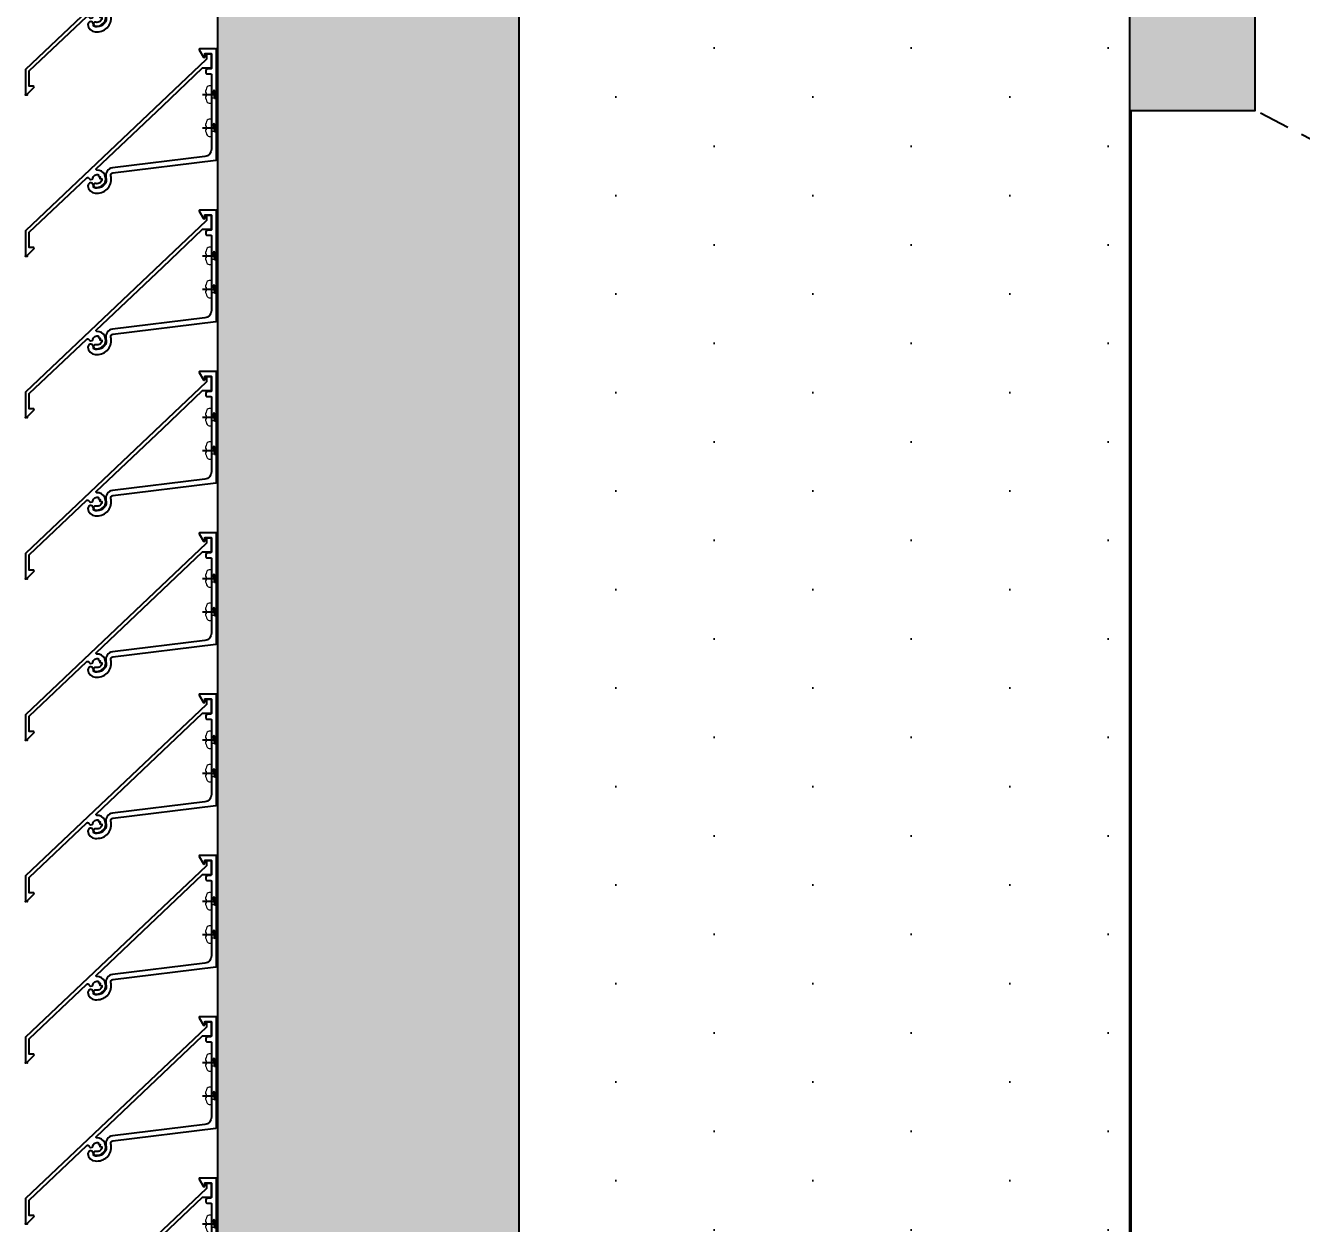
# Model space of a CAD drawing. Header units: millimetres. Extents: x 663313 to 1226001, y 1431724 to 1620898.
# Drawn here: x 745133 to 745647, y 1519518 to 1520001 of the extents above; entities that cross this region are included whole.
import ezdxf

# ---------------------------------------------------------------- set-up
doc = ezdxf.new("R2010")
doc.units = ezdxf.units.MM
for name, pattern in [('CENTER', [50.800000000000004, 31.75, -6.35, 6.35, -6.35]), ('HIDDEN', [0.375, 0.25, -0.125]), ('XKITLINE00', [0]), ('XKITLINE02', [4, 2, -2])]:
    doc.linetypes.add(name, pattern=pattern)
for name, color, linetype in [('000 - CONCRETE_COL_HATCH_', 251, 'Continuous'), ('000 - CONCRETE_COL_WIPEOUT_', 250, 'Continuous'), ('000 - EXISTING_COLUMN_CUT_COLOR_5', 5, 'Continuous'), ('000 - EXISTING_CONCRETE_CUT_COLOR_5', 5, 'Continuous'), ('010 - ASPG_ACCESSORIES_MAIN_COLOR_1', 1, 'Continuous'), ('010 - ASPG_EXTR_MAIN_COLOR_2', 2, 'Continuous'), ('010 - ASPG_FLASHING_HATCH_', 251, 'Continuous'), ('010 - ASPG_FLASHING_MAIN_COLOR_2', 2, 'Continuous'), ('010 - ASPG_FLASHING_MAIN_COLOR_4', 4, 'Continuous'), ('010 - ASPG_FLASHING_WIPEOUT_', 250, 'Continuous'), ('010 - ASPG_FRAMING_MAIN_COLOR_2', 2, 'Continuous'), ('010 - ASPG_FRAMING_SUB_COLOR_2', 1, 'Continuous'), ('010 - ASPG_FRAMING_WIPEOUT_', 250, 'Continuous'), ('Center Line', 1, 'CENTER'), ('CVA044__', 2, 'Continuous'), ('DIM', 1, 'Continuous')]:
    doc.layers.add(name, color=color, linetype=linetype)
doc.layers.add('010 - ASPG_EXTR_DEF_SUB', color=250, linetype='Continuous', plot=False)
for name, color, linetype, lineweight in [('A-FLOR-E', 2, 'Continuous', 9), ('Bolt', 7, 'Continuous', 0), ('Part', 2, 'Continuous', 0), ('SCREW', 8, 'Continuous', 5)]:
    doc.layers.add(name, color=color, linetype=linetype, lineweight=lineweight)
doc.styles.add('Arial', font='arial.ttf')

# ---------------------------------------------------------------- blocks, each defined once
blk = doc.blocks.new('C21')
at = {"color": 251}
for p, q in [((2.328306436538696e-10, 0.06296211588778533), (0, -0.06296211606240831)), ((0.06296211597509682, -3.201421350240707e-10), (-0.06296211550943553, -3.201421350240707e-10))]:
    blk.add_line(p, q, dxfattribs=at)
at = {"layer": 'A-FLOR-E', "color": 5}
blk.add_lwpolyline([(0.1499999994412065, 0.1499999997031409), (0.1499999996740371, -0.1500000003434252), (-0.1499999999068677, -0.1500000002270099), (-0.1499999996740371, 0.1499999997031409)], close=True, dxfattribs=at)
blk = doc.blocks.new('44')
at = {"layer": 'Bolt', "color": 21, "linetype": 'XKITLINE00', "lineweight": 0}
for p, q in [((30.82443039212353, 44.44397747551557), (30.82443039212353, 44.43465347553138)), ((30.88443039217941, 44.44397747551557), (30.88443039217941, 44.43465347553138)), ((30.81043044244848, 44.42997752560768), (30.81975444219984, 44.42997752560768)), ((30.83843049220718, 44.42997752560768), (30.82910649245582, 44.42997752560768)), ((30.87043044227153, 44.42997752560768), (30.87975444225572, 44.42997752560768)), ((30.89843049226306, 44.42997752560768), (30.88910649227887, 44.42997752560768)), ((30.82443039212353, 44.41597757546697), (30.82443039212353, 44.42530157545116)), ((30.88443039217941, 44.41597757546697), (30.88443039217941, 44.42530157545116)), ((30.77443044213555, 44.33397752547171), (30.77443044213555, 44.32465352548752)), ((30.77443044213555, 44.33397752547171), (30.77443044213555, 44.32465352548752)), ((30.93443049234315, 44.33397752547171), (30.93443049234315, 44.32465352548752)), ((30.93443049234315, 44.33397752547171), (30.93443049234315, 44.32465352548752)), ((30.7604304924605, 44.31997757556383), (30.76975449221186, 44.31997757556383)), ((30.7604304924605, 44.31997757556383), (30.76975449221186, 44.31997757556383)), ((30.78843039227627, 44.31997757556383), (30.77910639229208, 44.31997757556383)), ((30.78843039227627, 44.31997757556383), (30.77910639229208, 44.31997757556383)), ((30.9204303922595, 44.31997757556383), (30.92975439224369, 44.31997757556383)), ((30.9204303922595, 44.31997757556383), (30.92975439224369, 44.31997757556383)), ((30.94843044225104, 44.31997757556383), (30.93910644226685, 44.31997757556383)), ((30.94843044225104, 44.31997757556383), (30.93910644226685, 44.31997757556383)), ((30.77443044213555, 44.30597747548018), (30.77443044213555, 44.31530147546437)), ((30.77443044213555, 44.30597747548018), (30.77443044213555, 44.31530147546437)), ((30.93443049234315, 44.30597747548018), (30.93443049234315, 44.31530147546437)), ((30.93443049234315, 44.30597747548018), (30.93443049234315, 44.31530147546437))]:
    blk.add_line(p, q, dxfattribs=at)
at = {"layer": 'Bolt', "color": 21, "linetype": 'XKITLINE02', "lineweight": 0}
for p, q in [((30.85743039241038, 44.3394775755005), (30.8624304924158, 44.3394775755005)), ((30.85743039241038, 44.32697747542989), (30.85143039235822, 44.32697747542989)), ((30.85143039235822, 44.32697747542989), (30.85743039241038, 44.32697747542989)), ((30.84351039212174, 44.31997757556383), (30.88643049215875, 44.31997757556383)), ((30.85743039241038, 44.312977525522), (30.85143039235822, 44.312977525522)), ((30.85143039235822, 44.312977525522), (30.85743039241038, 44.312977525522)), ((30.85743039241038, 44.30047757539432), (30.8624304924158, 44.30047757539432))]:
    blk.add_line(p, q, dxfattribs=at)
at = {"layer": 'Part', "linetype": 'XKITLINE02', "lineweight": 0}
for p, q in [((30.85143039235822, 44.3699775255518), (30.85143039235822, 44.48997752543073)), ((30.85743039241038, 44.3699775255518), (30.85743039241038, 44.48997752543073)), ((30.8624304924158, 44.34997757559177), (30.8624304924158, 44.28997757553589))]:
    blk.add_line(p, q, dxfattribs=at)
at = {"layer": 'Part', "color": 251, "linetype": 'HIDDEN', "lineweight": 0, "ltscale": 5}
for p, q in [((31.12790131126508, 44.48360417678487), (28.45681655174099, 44.48360417678487)), ((31.12790131126508, 44.37460427673068), (28.45681655174099, 44.37460427673068))]:
    blk.add_line(p, q, dxfattribs=at)
at = {"layer": 'Part', "color": 21, "linetype": 'XKITLINE02', "lineweight": 0}
for p, q in [((30.85143039235822, 44.39997752557974), (30.85743039241038, 44.39997752557974)), ((30.80443044239632, 44.3699775255518), (30.90443049231521, 44.3699775255518))]:
    blk.add_line(p, q, dxfattribs=at)
at = {"layer": 'Part', "color": 252, "linetype": 'HIDDEN', "lineweight": 0, "ltscale": 2}
for p, q in [((30.74443044234044, 44.37497747561429), (30.72443049214758, 44.39497757551726)), ((30.96443049237109, 44.37497747561429), (30.98443044233113, 44.39497757551726))]:
    blk.add_line(p, q, dxfattribs=at)
at = {"layer": 'Part', "lineweight": 0}
for p, q in [((30.72443049214758, 44.24497757561039), (30.74443044234044, 44.26497752557043)), ((30.98443044233113, 44.24497757561039), (30.96443049237109, 44.26497752557043))]:
    blk.add_line(p, q, dxfattribs=at)
at = {"layer": 'Part', "color": 4, "lineweight": 0}
blk.add_lwpolyline([(28.45681655174099, 44.49160427681636), (31.12790131126508, 44.49160427681636), (31.12790131126508, 44.3666041768156), (28.45681655174099, 44.3666041768156)], close=True, dxfattribs=at)
at = {"layer": 'Part', "linetype": 'XKITLINE02', "lineweight": 0}
for points in [[(30.90443049231521, 44.3699775255518), (30.90443049231521, 44.48997752543073), (30.80443044239632, 44.48997752543073), (30.80443044239632, 44.3699775255518)], [(30.85743039241038, 44.34997757559177), (30.91743039223343, 44.34997757559177), (30.91743039223343, 44.28997757553589), (30.85743039241038, 44.28997757553589)]]:
    blk.add_lwpolyline(points, dxfattribs=at)
at = {"layer": 'Part', "color": 252, "linetype": 'HIDDEN', "lineweight": 0, "ltscale": 2}
for points in [[(30.72443049214758, 44.3666041768156), (30.72443049214758, 44.39497757551726), (30.98443044233113, 44.39497757551726), (30.98443044233113, 44.3666041768156)], [(30.74443044234044, 44.3666041768156), (30.74443044234044, 44.37497747561429), (30.96443049237109, 44.37497747561429), (30.96443049237109, 44.3666041768156)]]:
    blk.add_lwpolyline(points, dxfattribs=at)
at = {"layer": 'Part', "linetype": 'XKITLINE02', "lineweight": 0}
blk.add_lwpolyline([(30.80443044239632, 44.3699775255518), (30.80443044239632, 44.36197757546324), (30.85143039235822, 44.36197757546324), (30.85143039235822, 44.27797757543158), (30.80443044239632, 44.27797757543158), (30.80443044239632, 44.26997747540008), (30.90443049231521, 44.26997747540008), (30.90443049231521, 44.27797757543158), (30.85743039241038, 44.27797757543158), (30.85743039241038, 44.36197757546324), (30.90443049231521, 44.36197757546324), (30.90443049231521, 44.3699775255518)], close=True, dxfattribs=at)
at = {"layer": 'Part', "lineweight": 0}
for points in [[(30.98443044233113, 44.3666041768156), (30.98443044233113, 44.24497757561039), (30.72443049214758, 44.24497757561039), (30.72443049214758, 44.3666041768156)], [(30.96443049237109, 44.3666041768156), (30.96443049237109, 44.26497752557043), (30.74443044234044, 44.26497752557043), (30.74443044234044, 44.3666041768156)]]:
    blk.add_lwpolyline(points, dxfattribs=at)
blk = doc.blocks.new('*U5735')
blk.add_wipeout([(-150.0036517297267, -150.00365149695472), (150.00365172972658, -150.00365149695472), (150.00365172972658, 150.00365149695375), (-150.0036517297267, 150.00365149695375)]).dxf.layer = '000 - CONCRETE_COL_WIPEOUT_'
at = {"layer": '000 - CONCRETE_COL_HATCH_'}
h = blk.add_hatch(dxfattribs=at)
h.set_pattern_fill('AR-CONC', color=256, scale=0.5)
h.set_pattern_definition([(49.99999999999999, (0, -1.836925477929818e-14), (3.586300913003767, -0.3137606749129755), [0.375, -4.125]), (355, (0, -1.836925477929818e-14), (-0.693756668065, 3.760960668500059), [0.3, -3.3]), (100.45144446, (0.2988584050000043, -0.02614672000001837), (2.89254423363556, 3.447199954843147), [0.3187009599999997, -3.505710559999998]), (46.18420000000001, (0, 0.9999999999999817), (5.336206653357862, -0.8275964039653827), [0.5625, -6.1875]), (96.63563549, (0.4446837250000044, 0.9310334649999816), (4.673309728371142, 4.870593003872752), [0.47805171, -5.258568799999999]), (351.1841639899999, (0, 0.9999999999999817), (4.673309725273866, 4.870593001349951), [0.45, -4.950000005]), (21, (0.5, 0.7499999999999817), (2.984535260592308, -2.013094453326694), [0.375, -4.125]), (326.0000000000001, (0.5, 0.7499999999999817), (1.216576659607909, 3.625750225234265), [0.3, -3.3]), (71.45144474, (0.7487112700000012, 0.5822421299999817), (4.201111883649856, 1.612655764031769), [0.31870095, -3.50571056]), (37.50000000000001, (0, -1.836925477929818e-14), (0.06079927658645334, 1.664469269156557), [0, -3.26, 0, -3.35, 0, -3.3125]), (7.499999999999999, (0, -1.836925477929818e-14), (1.315347687210743, 1.972058559411801), [0, -1.91, 0, -3.185, 0, -1.2625]), (327.5, (-1.115000000000009, -1.836925477929818e-14), (2.669112180862045, -0.1127743586718988), [0, -1.25, 0, -3.9, 0, -5.175]), (317.5, (-1.615000000000009, -1.836925477929818e-14), (2.915930846711931, 0.5005249116615886), [0, -1.625, 0, -2.59, 0, -3.675])])
h.paths.add_polyline_path([(-150.0036517297267, -150.0036514969547), (150.0036517297267, -150.0036514969547), (150.0036517297267, 150.0036514969538), (-150.0036517297267, 150.0036514969538)])
blk.add_point((0, -4.547473508864641e-13))
at = {"layer": '000 - EXISTING_COLUMN_CUT_COLOR_5'}
blk.add_lwpolyline([(-150.0036517297267, -150.0036514969547), (150.0036517297267, -150.0036514969547), (150.0036517297267, 150.0036514969538), (-150.0036517297267, 150.0036514969538)], close=True, dxfattribs=at)
blk = doc.blocks.new('W-1-PP18-ST_ENT4_REV00_20260531-225334_LOPF_PL')
at = {"layer": 'DIM', "color": 253, "linetype": 'HIDDEN', "ltscale": 5}
blk.add_line((-2609.48719685839, -7804.650614976883), (-2609.3473303871, -2059.471243619919), dxfattribs=at)
at = {"layer": 'DIM', "color": 2}
blk.add_line((-2359.413612063392, -4782.082391738892), (-2359.3473303871, -2059.477329969406), dxfattribs=at)
at = {"layer": 'DIM', "linetype": 'HIDDEN', "ltscale": 50}
blk.add_line((18969.7757754965, -13150.47288060188), (-2309.34733026789, -2059.47854757309), dxfattribs=at)
at = {"color": 2, "xscale": 1000.000000000001, "yscale": 1000.000000000001, "zscale": 1000.000000000001, "rotation": 89.99860513390384}
blk.add_blockref('C21', (-2459.343678768142, -1909.474895954132), dxfattribs=at)
at = {"layer": 'CVA044__', "color": 3, "insert": (-2093.9619539337, -2168.208572626114), "char_height": 149.9999999998653, "attachment_point": 5, "style": 'Arial', "bg_fill": 3, "box_fill_scale": 1.1, "bg_fill_color": 256, "bg_fill_true_color": 13158600, "bg_fill_transparency": 0}
blk.add_mtext('\\A1;C21', dxfattribs=at)
at = {"xscale": 1000.000000000001, "yscale": 1000.000000000001, "zscale": 1000.000000000001, "rotation": 90}
blk.add_blockref('44', (41885.61977786256, -33213.90015912056), dxfattribs=at)
at = {"layer": '000 - EXISTING_CONCRETE_CUT_COLOR_5'}
blk.add_blockref('*U5735', (-2459.343678448116, -1909.474896070547), dxfattribs=at)
blk = doc.blocks.new('PZG35-9D5')
at = {"layer": 'Center Line'}
blk.add_line((1.4210854715202e-14, 3.733653355866409), (1.4210854715202e-14, -10.53404386090006), dxfattribs=at)
at = {"layer": 'SCREW', "color": 8}
for p, q in [((-1.399999999999963, 2.842170943040401e-14), (-1.399999999999963, -1.090192378864657)), ((1.399999999999991, 0), (1.399999999999991, -0.5901923788647139)), ((-1.850000000000009, -1.399999999999977), (1.850000000000037, -0.8999999999999773)), ((-1.850000000000009, -1.399999999999977), (-1.399999999999963, -1.090192378864685)), ((-1.850000000000009, -1.399999999999977), (-1.399999999999963, -1.709807621135297)), ((-1.850000000000009, -2.699999999999989), (1.850000000000037, -2.199999999999989)), ((-1.850000000000009, -2.699999999999989), (-1.399999999999963, -2.390192378864697)), ((-1.850000000000009, -2.699999999999989), (-1.399999999999963, -3.009807621135309)), ((-1.850000000000009, -4), (-1.399999999999963, -3.690192378864708)), ((-1.850000000000009, -4), (-0.9911470940920566, -3.883938796498938)), ((-1.850000000000009, -4), (-1.399999999999963, -4.30980762113532)), ((-1.399999999999963, -1.090192378864685), (1.399999999999991, -0.5901923788646855)), ((-1.399999999999963, -1.709807621135297), (1.399999999999991, -1.209807621135297)), ((-1.399999999999963, -1.709807621135269), (-1.399999999999963, -2.390192378864697)), ((-1.399999999999963, -2.390192378864697), (1.399999999999991, -1.890192378864697)), ((-1.399999999999963, -3.009807621135309), (1.399999999999991, -2.509807621135309)), ((-1.399999999999963, -3.009807621135309), (-1.399999999999963, -3.690192378864708)), ((-1.399999999999963, -3.690192378864708), (-0.8446989986695002, -3.591031485769975)), ((-1.399999999999963, -4.30980762113532), (-1.184865735341859, -4.271390788160659)), ((-1.399999999999963, -4.309807621135349), (-1.399999999999963, -8.099999999999966)), ((0.5619885887190463, -3.339837273736322), (1.399999999999991, -3.190192378864708)), ((0.7141825614195483, -3.653488843051434), (1.850000000000037, -3.5)), ((0.7141825614195483, -3.932275020881832), (1.399999999999991, -3.80980762113532)), ((0.7141825614195483, -4.612659778611231), (1.399999999999991, -4.49019237886472)), ((0.7141825614195483, -4.953488843051389), (1.850000000000037, -4.800000000000011)), ((0.7141825614195483, -5.232275020881843), (1.399999999999991, -5.109807621135332)), ((1.850000000000037, -0.8999999999999773), (1.399999999999991, -0.5901923788646855)), ((1.850000000000037, -0.8999999999999773), (1.399999999999991, -1.209807621135297)), ((1.399999999999991, -1.209807621135269), (1.399999999999991, -1.890192378864725)), ((1.850000000000037, -2.199999999999989), (1.399999999999991, -1.890192378864697)), ((1.850000000000037, -2.199999999999989), (1.399999999999991, -2.509807621135309)), ((1.399999999999991, -2.50980762113528), (1.399999999999991, -3.190192378864708)), ((1.850000000000037, -3.5), (1.399999999999991, -3.190192378864708)), ((1.850000000000037, -3.5), (1.399999999999991, -3.80980762113532)), ((1.399999999999991, -3.809807621135349), (1.399999999999991, -4.490192378864691)), ((1.850000000000037, -4.800000000000011), (1.399999999999991, -4.49019237886472)), ((1.850000000000037, -4.800000000000011), (1.399999999999991, -5.109807621135332)), ((1.399999999999991, -5.109807621135332), (1.399999999999991, -8.099999999999966)), ((1.4210854715202e-14, -9.5), (-1.399999999999963, -8.099999999999966)), ((1.4210854715202e-14, -9.5), (1.399999999999991, -8.099999999999966))]:
    blk.add_line(p, q, dxfattribs=at)
blk.add_lwpolyline([(1.4210854715202e-14, -9.5), (0.7141825614195483, -5.232275020881843), (0.7141825614195483, -3.600899293750615, 0.4176573264866609), (0.4106596181599826, -3.300919979679151, 0.1081021898226624), (-0.8446989986694433, -3.591031485769975), (-1.399999999999991, -4.701675652739141)], format="xyb", dxfattribs=at)
blk = doc.blocks.new('*U6170')
at = {"layer": 'SCREW', "color": 6}
blk.add_lwpolyline([(3.026373332565058, 1.780836269555209, 0.09905967801670053), (0.7999999999999687, 2.546427498927414), (0.7999999999999687, 2.274284095813357), (-0.800000000000054, 2.274284095813357), (-0.800000000000054, 2.546427498927414, 0.09905967801670058), (-3.026373332565143, 1.780836269555209, 0.2665876613401604), (-3.500000000000043, 0.9556546004010897), (-3.500000000000043, 0.1999999999999886, 0.4142135623730938), (-3.300000000000054, 0), (3.299999999999997, 0, 0.4142135623731049), (3.499999999999986, 0.1999999999999886), (3.499999999999957, 0.9556546004010897, 0.2665876613401604)], format="xyb", close=True, dxfattribs=at)
at = {"layer": 'SCREW'}
blk.add_blockref('PZG35-9D5', (-1.4210854715202e-14, 0), dxfattribs=at)
blk = doc.blocks.new('*U6179')
blk.add_point((0, 0))
at = {"layer": '010 - ASPG_ACCESSORIES_MAIN_COLOR_1'}
blk.add_lwpolyline([(-39.69999999902211, -0.5999999995172398, 0.4142135623731156), (-39.99999999883585, -0.8999999995638059), (-39.99999999883585, -7.366962144914214, 0.5773502691897371), (-39.65044321701862, -7.568778847059366), (-36.64260295056738, -5.832201459393036, 0.7673269879794871), (-36.78520590183325, -5.299999999645297), (-37.89999999874271, -5.299999999645297, -0.4142135623735732), (-38.19999999902211, -4.999999999656938), (-38.19999999902211, -2.799999999587089, -0.4142135623730951), (-37.99999999883585, -2.59999999951724), (-32.18326623388566, -2.59999999951724, -0.3888787318530097), (-31.98402729420923, -2.782568851142787), (-31.8474567013327, -4.343577870872468, 0.3888787318530089), (-31.34935935237445, -4.799999999528882), (-30.29999999911524, -4.799999999528882, 0.4142135623732408), (-29.99999999883585, -4.499999999540523), (-29.99999999883585, -2.899999999505599, -0.4142135623731785), (-29.69999999902211, -2.59999999951724), (0.4107479506637901, -2.59999999951724, -0.3789692262628873), (3.38851808081381, -5.235465979035143), (7.952927200356498, -42.5207682372482, 0.4465929586642906), (11.6177961837966, -45.07649022702281, -0.4898018444424612), (16.07846395508386, -48.68238816667036), (16.06490363762714, -49.36225294566866, -0.1824796859550777), (15.80227640201338, -50.01801436272836, -0.2679491924113072), (15.32539491611533, -50.16829426406803, 1.122114645179816), (15.09990952932276, -52.3421093734276, 0.4050039718497206), (18.0645059288945, -49.40213623346681), (18.07806624681689, -48.72227145435209, 0.4898054953707174), (11.15966573380865, -43.12966807454978, -0.4465970485362636), (9.938031048281118, -42.27776159492242), (4.866356541635469, -0.8481197821154633, 0.3641755342157969), (4.570876519894227, -0.5999999995172398)], format="xyb", close=True, dxfattribs=at)
at = {"layer": '010 - ASPG_EXTR_DEF_SUB'}
for p in [(-39.99999999883585, -0.4999999995172402), (43.44495566345738, -76.89999999944341), (43.44495566345738, -77.49999999954052)]:
    blk.add_point(p, dxfattribs=at)
at = {"layer": '010 - ASPG_EXTR_MAIN_COLOR_2'}
blk.add_lwpolyline([(11.37409105408005, -48.15170148877115), (11.47245816211216, -47.43577758665815), (12.17779493960552, -47.55667202338264), (12.29266474000178, -46.78670596401826, -0.5355375090189683), (14.1918134491425, -49.16870282323253, 0.9915718169393263), (15.66379558271728, -49.57599316951273, 1.157025413028558), (8.792231505503878, -48.77291728999153, -0.6885576205791355), (8.274611146422103, -48.98797988444021), (-17.14292736421339, -22.16859813180672), (-32.34153279638849, -6.131750148785431), (-32.34153279638849, -2.899999981694054, 0.4143115081626392), (-32.64163311407901, -2.59999999951724), (-37.54163311352022, -2.59999999951724, 0.4141156188887998), (-37.84153278893791, -2.899999981635847), (-37.84153278893791, -4.299999988411218, 0.4142135623731781), (-37.54153279098682, -4.599999986478724), (-35.98884801496752, -4.599999986478724, -0.205894629290155), (-35.77110154624097, -4.693635078269653), (33.22969053988345, -77.49999999954052), (43.14495566324331, -77.49999999954052, 0.6681786376628355), (43.35708769806661, -76.98786796536915), (40.5215537941549, -74.1523340573247, 0.6681786381757795), (40.00942175951786, -74.36446609156592), (40.00942175951786, -75.99999999802712), (33.87471885257401, -75.99999999802712), (11.86384030175395, -52.7751643466243, -0.5583539238224016), (12.08261241135187, -51.95244935475676, 0.7662751832817146), (12.03674733010121, -50.39291741001107, -0.4385828234445206), (10.70630855322815, -48.05207626283555)], format="xyb", close=True, dxfattribs=at)
at = {"layer": 'SCREW', "rotation": 180}
for p in [(-21.64901723782532, -2.499999999924694), (-8.237076249206439, -2.499999999924694)]:
    blk.add_blockref('*U6170', p, dxfattribs=at)
blk = doc.blocks.new('*U4699')
blk.add_wipeout([(1659.3000000014858, 4.0000000021500455), (60.00000000297587, 3.9999999999995453), (60.00000000297587, 69.29999999999927), (1659.3000000014858, 69.30000000215023)]).dxf.layer = '010 - ASPG_FRAMING_WIPEOUT_'
at = {"layer": '010 - ASPG_FRAMING_MAIN_COLOR_2'}
blk.add_lwpolyline([(1629.30000000265, 69.3000000021505), (90.00000000181171, 69.3), (90.00000000181171, 6), (1629.30000000265, 6.000000002150522)], close=True, dxfattribs=at)
at = {"layer": '010 - ASPG_FRAMING_SUB_COLOR_2'}
for points in [[(1659.300000001486, 4.000000002150522), (60.00000000297587, 4), (60.00000000297587, 69.3), (1659.300000001486, 69.3000000021505)], [(60.00000000297587, 2.000000000715772), (60.00000000297587, 4), (1659.300000001486, 4.000000002150522), (1659.300000001486, 2.000000002866294)]]:
    blk.add_lwpolyline(points, close=True, dxfattribs=at)
at = {"color": 1, "rotation": 180}
for p in [(770.2999999991152, 69.3), (835.2999999991152, 69.3), (900.2999999991152, 69.3), (965.2999999991152, 69.3), (1030.299999999115, 69.3), (1095.299999999115, 69.3), (1160.299999999115, 69.3), (1225.299999999115, 69.3), (1290.299999999115, 69.3)]:
    blk.add_blockref('*U6179', p, dxfattribs=at)
blk = doc.blocks.new('W-1-PP18-ST_ENT4_REV00_20260604-235409_LOPF_ASPG_')
at = {"rotation": 90}
blk.add_blockref('*U4699', (-2657.999999999534, -3299.999999999767), dxfattribs=at)
blk = doc.blocks.new('*U5637')
blk.add_wipeout([(0, -52.000000000100044), (1538.0000000014982, -52.000000000100044), (1292.0049052425156, -298.00104855464633), (0, -297.99999999998)]).dxf.layer = '010 - ASPG_FLASHING_WIPEOUT_'
at = {"layer": '010 - ASPG_FLASHING_HATCH_'}
h = blk.add_hatch(dxfattribs=at)
h.set_pattern_fill('DOTS', color=256, scale=0.5)
h.set_pattern_definition([(0, (0, 0), (19.84375, 39.6875), [0, -39.6875])])
h.paths.add_polyline_path([(0, -52), (1538.000000001676, -52), (1292.004905242694, -298.0010485546663), (1.094595811627281e-16, -297.9999999999999)])
at = {"layer": '010 - ASPG_FLASHING_MAIN_COLOR_2'}
blk.add_lwpolyline([(0, -52), (1538.000000001676, -52), (1292.004905242694, -298.0010485546663), (1.094595811627281e-16, -297.9999999999999)], close=True, dxfattribs=at)
blk.add_wipeout([(0, 69.29999999994834), (1659.3000000012648, 69.29999999994834), (1538.0000000014977, -51.99999999999727), (0, -51.99999999999727)]).dxf.layer = '010 - ASPG_FLASHING_WIPEOUT_'
at = {"layer": '010 - ASPG_FLASHING_HATCH_'}
h = blk.add_hatch(dxfattribs=at)
h.set_pattern_fill('DOTS', color=256, scale=0.2)
h.set_pattern_definition([(0, (0, 0), (7.9375, 15.875), [0, -15.875])])
h.paths.add_polyline_path([(-2.8421709430404e-14, 69.29999999999998), (1659.300000001443, 69.29999999999998), (1538.000000001676, -52.00000000000001), (3.155443620884047e-30, -52.00000000000001)])
at = {"layer": '010 - ASPG_FLASHING_MAIN_COLOR_4'}
blk.add_lwpolyline([(-2.8421709430404e-14, 69.29999999999998), (1659.300000001443, 69.29999999999998), (1538.000000001676, -52.00000000000001), (3.155443620884047e-30, -52.00000000000001)], close=True, dxfattribs=at)
blk = doc.blocks.new('W-1-PP18-ST_ENT4_REV00_20260617-033902_ASPG_FLASHING')
at = {"rotation": 90}
blk.add_blockref('*U5637', (-2657.999999999534, -3300), dxfattribs=at)

msp = doc.modelspace()

# ---------------------------------------------------------------- block references
at = {"layer": 'DIM', "color": 1}
msp.add_blockref('W-1-PP18-ST_ENT4_REV00_20260531-225334_LOPF_PL', (747937.9498508666, 1522025.785729408), dxfattribs=at)

# ---------------------------------------------------------------- next in the draw order: block references
msp.add_blockref('W-1-PP18-ST_ENT4_REV00_20260604-235409_LOPF_ASPG_', (747937.9498508666, 1522025.785729408))

# ---------------------------------------------------------------- next in the draw order: block references
msp.add_blockref('W-1-PP18-ST_ENT4_REV00_20260617-033902_ASPG_FLASHING', (747937.9498508666, 1522025.785729408))

doc.saveas('drawing.dxf')
